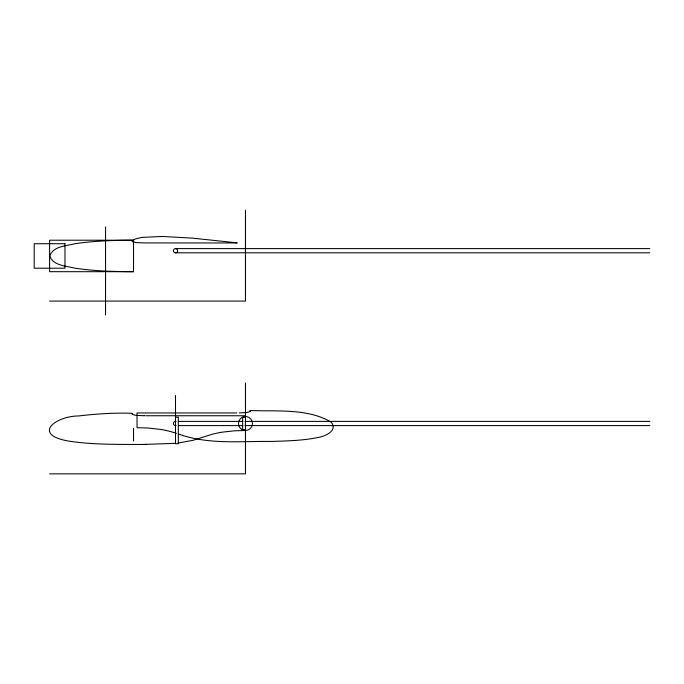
<?xml version="1.0" encoding="UTF-8"?>
<svg xmlns="http://www.w3.org/2000/svg" width="684" height="684" viewBox="0 0 684 684"><rect width="100%" height="100%" fill="white"/><g stroke="black" fill="none" stroke-linecap="round" stroke-linejoin="round"><path stroke-width="1.03" d="M132.226 241.067L135.304 238.955L141.819 237.399L162.57 236.459L192.187 238.126L237.074 242.837M132.226 413.854C132.303 413.675 132.422 413.512 132.559 413.367C116.673 412.555 96.076 413.829 78.72 415.957C56.097 415.949 31.652 434.203 67.733 440.924C90.476 444.6 113.621 444.318 136.586 444.48M250.31 411.52L246.924 412.512L239.169 412.922M178.267 443.01L193.093 440.291L211.689 434.425A99.531 99.531 0 0 1 221.727 432.22L234.663 430.8L245.462 430.493M175.01 443.343L142.272 444.48M236.749 412.939L137.031 412.956L137.031 427.697L147.829 428.004L160.766 429.424A99.531 99.531 0 0 1 170.812 431.63L176.463 433.331M133.534 240.212C113.869 240.315 94.11 240.811 74.633 243.786C66.263 245.958 52.933 246.197 49.812 255.953C52.933 265.717 66.263 265.948 74.633 268.128C94.11 271.095 113.869 271.599 133.534 271.693L133.534 240.212L49.59 240.212L49.59 271.693L133.534 271.693M237.066 242.965L143.649 242.931L135.697 242.538L132.209 241.563M175.506 248.608L649.8 248.608M175.506 252.806L649.8 252.806M49.59 301.08L245.462 301.08L245.462 210.133M245.462 415.752L145.906 415.744M175.506 417.197L178.31 417.197L178.31 443.788L175.506 443.788L175.506 395.514M245.462 417.197L242.666 417.197L242.666 429.791L245.462 429.791M178.712 421.395L242.803 421.395M244.94 421.395L649.8 421.395M178.712 425.593L242.803 425.593M244.94 425.593L649.8 425.593M133.534 444.48L146.128 444.48M49.59 473.867L245.462 473.867L245.462 382.92M144.777 415.735L144.29 415.727M143.965 415.727L135.825 415.342L132.226 414.359M179.097 434.203C208.842 444.899 241.084 441.026 272.07 441.436C287.229 440.906 302.525 440.65 317.436 437.58C324.259 436.837 338.366 430.766 331.27 422.293C308.014 407.878 274.934 411.717 249.857 410.486C250.019 410.648 250.173 410.836 250.276 411.058M133.534 428.406L133.534 440.966M105.55 226.926L105.55 315.067M176.096 425.508A2.095 2.095 0 0 1 173.411 423.499A2.095 2.095 0 0 1 176.096 421.481M64.98 243.718L34.2 243.718L34.2 268.196L64.98 268.196L64.98 243.718M174.463 252.524A2.095 2.095 0 0 0 177.609 250.712A2.095 2.095 0 0 0 174.463 248.891A2.095 2.095 0 0 0 174.463 252.524M241.965 429.552A6.994 6.994 0 0 0 252.456 423.499A6.994 6.994 0 0 0 241.965 417.437A6.994 6.994 0 0 0 241.965 429.552"/></g></svg>
